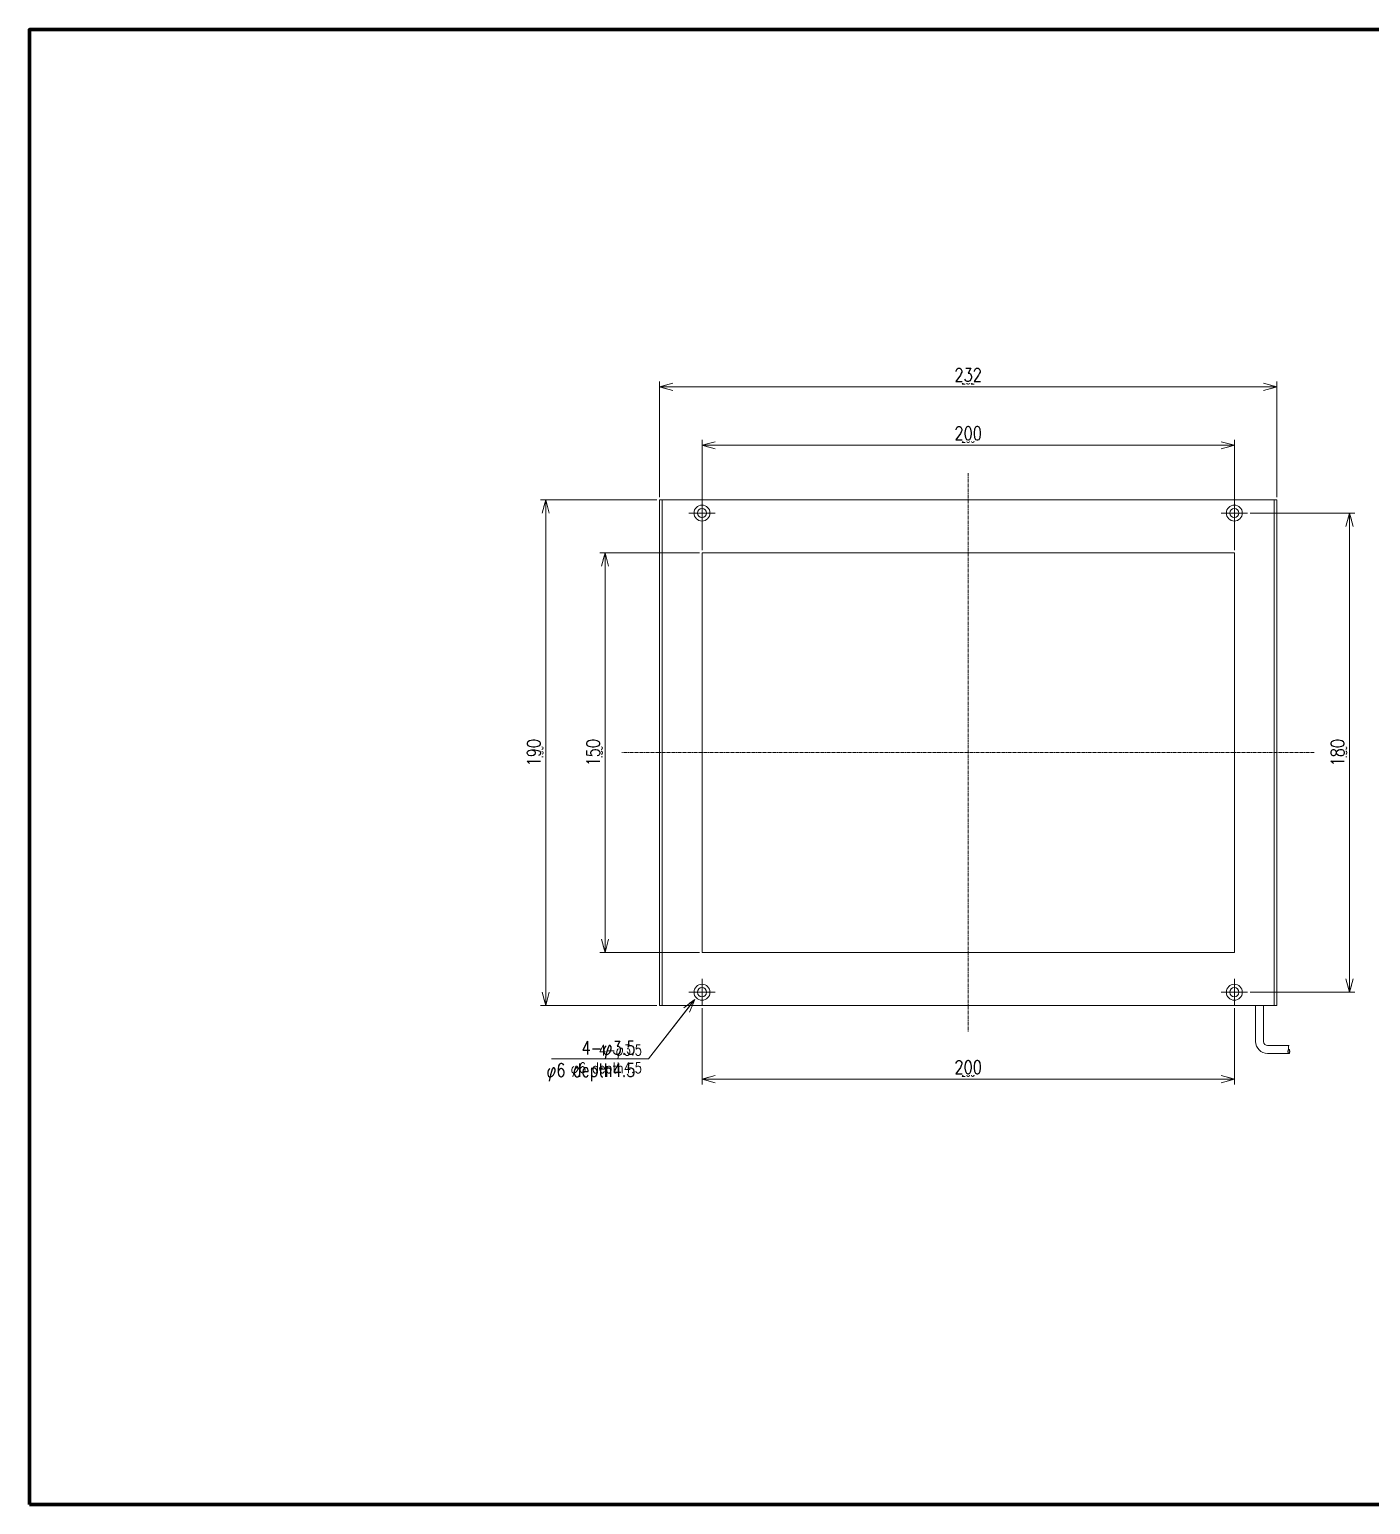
# Model space of a CAD drawing. Header units: millimetres. Extents: x 8 to 774, y 1 to 562.
# Drawn here: x 8 to 512, y 8 to 562 of the extents above; entities that cross this region are included whole.
import ezdxf
from ezdxf import colors
from ezdxf.entities.mleader import LeaderData, LeaderLine
from ezdxf.math import Vec2, Vec3

# ---------------------------------------------------------------- set-up
doc = ezdxf.new("R2010")
doc.units = ezdxf.units.MM
doc.linetypes.add('CENTER', pattern=[2, 1.25, -0.25, 0.25, -0.25])
doc.layers.get('0').update_dxf_attribs({"lineweight": 9})
doc.layers.get('Defpoints').update_dxf_attribs({"lineweight": 9})
for name, color, linetype, lineweight in [('2KD_寸法１', 7, 'Continuous', 15), ('2KD_寸法１ @ 1', 7, 'Continuous', 15), ('2KD_寸法１ @ 2', 7, 'Continuous', 15), ('AUX', 7, 'Continuous', 40)]:
    doc.layers.add(name, color=color, linetype=linetype, lineweight=lineweight)
doc.styles.get("Standard").update_dxf_attribs({"font": 'simplex.shx', "width": 0.8, "bigfont": 'extfont.shx'})
doc.dimstyles.new('KD-STD', dxfattribs={"dimscale": 0, "dimtxt": 2.5, "dimasz": 2.5, "dimexe": 1, "dimexo": 1, "dimgap": 1, "dimtad": 1, "dimdsep": 46, "dimtxsty": 'Standard', "dimblk": 'OPEN30', "dimcen": 0, "dimadec": 0, "dimazin": 0, "dimtfac": 1, "dimtmove": 0, "dimatfit": 3, "dimldrblk": 'OPEN30', "dimfxl": 1, "dimtfill": 1, "dimtolj": 1, "dimtzin": 0, "dimlwd": 15, "dimlwe": 15, "dimarcsym": 0})

# ---------------------------------------------------------------- blocks, each defined once
blk = doc.blocks.new('_Open30')
at = {"lineweight": -2}
for p, q in [((-1, 0.27), (0, 0)), ((0, 0), (-1, -0.27)), ((0, 0), (-1, 0))]:
    blk.add_line(p, q, dxfattribs=at)
blk = doc.blocks.new('*D54')
at = {"layer": '2KD_寸法１', "color": 0, "lineweight": 15}
for p, q in [((260.67, 366.39), (260.67, 406.83)), ((263.17, 405.83), (458.17, 405.83)), ((460.67, 366.39), (460.67, 406.83))]:
    blk.add_line(p, q, dxfattribs=at)
at = {"layer": 'Defpoints', "color": 0}
for p in [(460.67, 405.83), (260.67, 365.39), (460.67, 365.39)]:
    blk.add_point(p, dxfattribs=at)
at = {"layer": '2KD_寸法１', "color": 0, "lineweight": 15, "xscale": 2.5, "yscale": 2.5, "zscale": 2.5, "rotation": 180}
blk.add_blockref('_Open30', (260.67, 405.83), dxfattribs=at)
at = {"layer": '2KD_寸法１', "color": 0, "lineweight": 15, "xscale": 2.5, "yscale": 2.5, "zscale": 2.5}
blk.add_blockref('_Open30', (460.67, 405.83), dxfattribs=at)
at = {"layer": '2KD_寸法１', "color": 0, "insert": (360.67, 408.08), "char_height": 2.5, "attachment_point": 5, "bg_fill": 3, "box_fill_scale": 1.1, "bg_fill_color": 9, "bg_fill_true_color": 13158600, "bg_fill_transparency": 4392366}
blk.add_mtext('\\A1;200', dxfattribs=at)
blk = doc.blocks.new('*D55')
at = {"layer": '2KD_寸法１', "color": 0, "lineweight": 15}
for p, q in [((260.67, 367.39), (260.67, 407.83)), ((265.67, 405.83), (455.67, 405.83)), ((460.67, 367.39), (460.67, 407.83))]:
    blk.add_line(p, q, dxfattribs=at)
at = {"layer": 'Defpoints', "color": 0}
for p in [(460.67, 405.83), (260.67, 365.39), (460.67, 365.39)]:
    blk.add_point(p, dxfattribs=at)
at = {"layer": '2KD_寸法１', "color": 0, "lineweight": 15, "xscale": 5, "yscale": 5, "zscale": 5, "rotation": 180}
blk.add_blockref('_Open30', (260.67, 405.83), dxfattribs=at)
at = {"layer": '2KD_寸法１', "color": 0, "lineweight": 15, "xscale": 5, "yscale": 5, "zscale": 5}
blk.add_blockref('_Open30', (460.67, 405.83), dxfattribs=at)
at = {"layer": '2KD_寸法１', "color": 0, "insert": (360.67, 410.33), "char_height": 5, "attachment_point": 5, "bg_fill": 3, "box_fill_scale": 1.1, "bg_fill_color": 9, "bg_fill_true_color": 13158600, "bg_fill_transparency": 4393258}
blk.add_mtext('\\A1;200', dxfattribs=at)
blk = doc.blocks.new('*D56')
at = {"layer": '2KD_寸法１', "color": 0, "lineweight": 15}
for p, q in [((259.67, 365.39), (223.25, 365.39)), ((224.25, 362.89), (224.25, 217.89)), ((259.67, 215.39), (223.25, 215.39))]:
    blk.add_line(p, q, dxfattribs=at)
at = {"layer": 'Defpoints', "color": 0}
for p in [(260.67, 365.39), (224.25, 215.39), (260.67, 215.39)]:
    blk.add_point(p, dxfattribs=at)
at = {"layer": '2KD_寸法１', "color": 0, "lineweight": 15, "xscale": 2.5, "yscale": 2.5, "zscale": 2.5}
for p, rotation in [((224.25, 365.39), 90), ((224.25, 215.39), 270)]:
    blk.add_blockref('_Open30', p, dxfattribs=dict(at, rotation=rotation))
at = {"layer": '2KD_寸法１', "color": 0, "insert": (222, 290.39), "char_height": 2.5, "attachment_point": 5, "rotation": 90, "bg_fill": 3, "box_fill_scale": 1.1, "bg_fill_color": 9, "bg_fill_true_color": 13158600, "bg_fill_transparency": 4390970}
blk.add_mtext('\\A1;150', dxfattribs=at)
blk = doc.blocks.new('*D57')
at = {"layer": '2KD_寸法１', "color": 0, "lineweight": 15}
for p, q in [((258.67, 365.39), (222.25, 365.39)), ((224.25, 360.39), (224.25, 220.39)), ((258.67, 215.39), (222.25, 215.39))]:
    blk.add_line(p, q, dxfattribs=at)
at = {"layer": 'Defpoints', "color": 0}
for p in [(260.67, 365.39), (224.25, 215.39), (260.67, 215.39)]:
    blk.add_point(p, dxfattribs=at)
at = {"layer": '2KD_寸法１', "color": 0, "lineweight": 15, "xscale": 5, "yscale": 5, "zscale": 5}
for p, rotation in [((224.25, 365.39), 90), ((224.25, 215.39), 270)]:
    blk.add_blockref('_Open30', p, dxfattribs=dict(at, rotation=rotation))
at = {"layer": '2KD_寸法１', "color": 0, "insert": (219.75, 290.39), "char_height": 5, "attachment_point": 5, "rotation": 90, "bg_fill": 3, "box_fill_scale": 1.1, "bg_fill_color": 9, "bg_fill_true_color": 13158600, "bg_fill_transparency": 4392518}
blk.add_mtext('\\A1;150', dxfattribs=at)
blk = doc.blocks.new('*D58')
at = {"layer": '2KD_寸法１', "color": 0, "lineweight": 15}
for p, q in [((244.67, 386.39), (244.67, 428.77)), ((247.17, 427.77), (474.17, 427.77)), ((476.67, 386.39), (476.67, 428.77))]:
    blk.add_line(p, q, dxfattribs=at)
at = {"layer": 'Defpoints', "color": 0}
for p in [(476.67, 427.77), (244.67, 385.39), (476.67, 385.39)]:
    blk.add_point(p, dxfattribs=at)
at = {"layer": '2KD_寸法１', "color": 0, "lineweight": 15, "xscale": 2.5, "yscale": 2.5, "zscale": 2.5, "rotation": 180}
blk.add_blockref('_Open30', (244.67, 427.77), dxfattribs=at)
at = {"layer": '2KD_寸法１', "color": 0, "lineweight": 15, "xscale": 2.5, "yscale": 2.5, "zscale": 2.5}
blk.add_blockref('_Open30', (476.67, 427.77), dxfattribs=at)
at = {"layer": '2KD_寸法１', "color": 0, "insert": (360.67, 430.02), "char_height": 2.5, "attachment_point": 5, "bg_fill": 3, "box_fill_scale": 1.1, "bg_fill_color": 9, "bg_fill_true_color": 13158600, "bg_fill_transparency": 4393114}
blk.add_mtext('\\A1;232', dxfattribs=at)
blk = doc.blocks.new('*D59')
at = {"layer": '2KD_寸法１', "color": 0, "lineweight": 15}
for p, q in [((244.67, 387.39), (244.67, 429.77)), ((249.67, 427.77), (471.67, 427.77)), ((476.67, 387.39), (476.67, 429.77))]:
    blk.add_line(p, q, dxfattribs=at)
at = {"layer": 'Defpoints', "color": 0}
for p in [(476.67, 427.77), (244.67, 385.39), (476.67, 385.39)]:
    blk.add_point(p, dxfattribs=at)
at = {"layer": '2KD_寸法１', "color": 0, "lineweight": 15, "xscale": 5, "yscale": 5, "zscale": 5, "rotation": 180}
blk.add_blockref('_Open30', (244.67, 427.77), dxfattribs=at)
at = {"layer": '2KD_寸法１', "color": 0, "lineweight": 15, "xscale": 5, "yscale": 5, "zscale": 5}
blk.add_blockref('_Open30', (476.67, 427.77), dxfattribs=at)
at = {"layer": '2KD_寸法１', "color": 0, "insert": (360.67, 432.27), "char_height": 5, "attachment_point": 5, "bg_fill": 3, "box_fill_scale": 1.1, "bg_fill_color": 9, "bg_fill_true_color": 13158600, "bg_fill_transparency": 4391846}
blk.add_mtext('\\A1;232', dxfattribs=at)
blk = doc.blocks.new('*D60')
at = {"layer": '2KD_寸法１', "color": 0, "lineweight": 15}
for p, q in [((466.67, 380.39), (504.97, 380.39)), ((503.97, 377.89), (503.97, 202.89)), ((466.67, 200.39), (504.97, 200.39))]:
    blk.add_line(p, q, dxfattribs=at)
at = {"layer": 'Defpoints', "color": 0}
for p in [(465.67, 380.39), (465.67, 200.39), (503.97, 200.39)]:
    blk.add_point(p, dxfattribs=at)
at = {"layer": '2KD_寸法１', "color": 0, "lineweight": 15, "xscale": 2.5, "yscale": 2.5, "zscale": 2.5}
for p, rotation in [((503.97, 380.39), 90), ((503.97, 200.39), 270)]:
    blk.add_blockref('_Open30', p, dxfattribs=dict(at, rotation=rotation))
at = {"layer": '2KD_寸法１', "color": 0, "insert": (501.72, 290.39), "char_height": 2.5, "attachment_point": 5, "rotation": 90, "bg_fill": 3, "box_fill_scale": 1.1, "bg_fill_color": 9, "bg_fill_true_color": 13158600, "bg_fill_transparency": 4392390}
blk.add_mtext('\\A1;180', dxfattribs=at)
blk = doc.blocks.new('*D61')
at = {"layer": '2KD_寸法１', "color": 0, "lineweight": 15}
for p, q in [((467.67, 380.39), (505.97, 380.39)), ((503.97, 375.39), (503.97, 205.39)), ((467.67, 200.39), (505.97, 200.39))]:
    blk.add_line(p, q, dxfattribs=at)
at = {"layer": 'Defpoints', "color": 0}
for p in [(465.67, 380.39), (465.67, 200.39), (503.97, 200.39)]:
    blk.add_point(p, dxfattribs=at)
at = {"layer": '2KD_寸法１', "color": 0, "lineweight": 15, "xscale": 5, "yscale": 5, "zscale": 5}
for p, rotation in [((503.97, 380.39), 90), ((503.97, 200.39), 270)]:
    blk.add_blockref('_Open30', p, dxfattribs=dict(at, rotation=rotation))
at = {"layer": '2KD_寸法１', "color": 0, "insert": (499.47, 290.39), "char_height": 5, "attachment_point": 5, "rotation": 90, "bg_fill": 3, "box_fill_scale": 1.1, "bg_fill_color": 9, "bg_fill_true_color": 13158600, "bg_fill_transparency": 4390962}
blk.add_mtext('\\A1;180', dxfattribs=at)
blk = doc.blocks.new('*D62')
at = {"layer": '2KD_寸法１', "color": 0, "lineweight": 15}
for p, q in [((260.67, 194.39), (260.67, 166.78)), ((460.67, 194.39), (460.67, 166.78)), ((263.17, 167.78), (458.17, 167.78))]:
    blk.add_line(p, q, dxfattribs=at)
at = {"layer": 'Defpoints', "color": 0}
for p in [(260.67, 195.39), (460.67, 195.39), (460.67, 167.78)]:
    blk.add_point(p, dxfattribs=at)
at = {"layer": '2KD_寸法１', "color": 0, "lineweight": 15, "xscale": 2.5, "yscale": 2.5, "zscale": 2.5, "rotation": 180}
blk.add_blockref('_Open30', (260.67, 167.78), dxfattribs=at)
at = {"layer": '2KD_寸法１', "color": 0, "lineweight": 15, "xscale": 2.5, "yscale": 2.5, "zscale": 2.5}
blk.add_blockref('_Open30', (460.67, 167.78), dxfattribs=at)
at = {"layer": '2KD_寸法１', "color": 0, "insert": (360.67, 170.03), "char_height": 2.5, "attachment_point": 5, "bg_fill": 3, "box_fill_scale": 1.1, "bg_fill_color": 9, "bg_fill_true_color": 13158600, "bg_fill_transparency": 4391126}
blk.add_mtext('\\A1;200', dxfattribs=at)
blk = doc.blocks.new('*D63')
at = {"layer": '2KD_寸法１', "color": 0, "lineweight": 15}
for p, q in [((260.67, 193.39), (260.67, 165.78)), ((460.67, 193.39), (460.67, 165.78)), ((265.67, 167.78), (455.67, 167.78))]:
    blk.add_line(p, q, dxfattribs=at)
at = {"layer": 'Defpoints', "color": 0}
for p in [(260.67, 195.39), (460.67, 195.39), (460.67, 167.78)]:
    blk.add_point(p, dxfattribs=at)
at = {"layer": '2KD_寸法１', "color": 0, "lineweight": 15, "xscale": 5, "yscale": 5, "zscale": 5, "rotation": 180}
blk.add_blockref('_Open30', (260.67, 167.78), dxfattribs=at)
at = {"layer": '2KD_寸法１', "color": 0, "lineweight": 15, "xscale": 5, "yscale": 5, "zscale": 5}
blk.add_blockref('_Open30', (460.67, 167.78), dxfattribs=at)
at = {"layer": '2KD_寸法１', "color": 0, "insert": (360.67, 172.28), "char_height": 5, "attachment_point": 5, "bg_fill": 3, "box_fill_scale": 1.1, "bg_fill_color": 9, "bg_fill_true_color": 13158600, "bg_fill_transparency": 4392398}
blk.add_mtext('\\A1;200', dxfattribs=at)
blk = doc.blocks.new('*D66')
at = {"layer": '2KD_寸法１', "color": 0, "lineweight": 15}
for p, q in [((243.67, 385.39), (200.95, 385.39)), ((201.95, 382.89), (201.95, 197.89)), ((243.67, 195.39), (200.95, 195.39))]:
    blk.add_line(p, q, dxfattribs=at)
at = {"layer": 'Defpoints', "color": 0}
for p in [(244.67, 385.39), (201.95, 195.39), (244.67, 195.39)]:
    blk.add_point(p, dxfattribs=at)
at = {"layer": '2KD_寸法１', "color": 0, "lineweight": 15, "xscale": 2.5, "yscale": 2.5, "zscale": 2.5}
for p, rotation in [((201.95, 385.39), 90), ((201.95, 195.39), 270)]:
    blk.add_blockref('_Open30', p, dxfattribs=dict(at, rotation=rotation))
at = {"layer": '2KD_寸法１', "color": 0, "insert": (199.7, 290.39), "char_height": 2.5, "attachment_point": 5, "rotation": 90, "bg_fill": 3, "box_fill_scale": 1.1, "bg_fill_color": 9, "bg_fill_true_color": 13158600, "bg_fill_transparency": 4392514}
blk.add_mtext('\\A1;190', dxfattribs=at)
blk = doc.blocks.new('*D67')
at = {"layer": '2KD_寸法１', "color": 0, "lineweight": 15}
for p, q in [((242.67, 385.39), (199.95, 385.39)), ((201.95, 380.39), (201.95, 200.39)), ((242.67, 195.39), (199.95, 195.39))]:
    blk.add_line(p, q, dxfattribs=at)
at = {"layer": 'Defpoints', "color": 0}
for p in [(244.67, 385.39), (201.95, 195.39), (244.67, 195.39)]:
    blk.add_point(p, dxfattribs=at)
at = {"layer": '2KD_寸法１', "color": 0, "lineweight": 15, "xscale": 5, "yscale": 5, "zscale": 5}
for p, rotation in [((201.95, 385.39), 90), ((201.95, 195.39), 270)]:
    blk.add_blockref('_Open30', p, dxfattribs=dict(at, rotation=rotation))
at = {"layer": '2KD_寸法１', "color": 0, "insert": (197.45, 290.39), "char_height": 5, "attachment_point": 5, "rotation": 90, "bg_fill": 3, "box_fill_scale": 1.1, "bg_fill_color": 9, "bg_fill_true_color": 13158600, "bg_fill_transparency": 4392354}
blk.add_mtext('\\A1;190', dxfattribs=at)
blk = doc.blocks.new('A$C555A7E4E')
for p, q in [((-116, 0), (116, 0)), ((-116, -190), (-116, 0)), ((-115, 0), (-115, -190)), ((-100, 0), (-100, -10)), ((100, 0), (100, -10)), ((115, 0), (115, -190)), ((116, 0), (116, -190)), ((-105, -5), (-95, -5)), ((95, -5), (105, -5)), ((-100, -20), (100, -20)), ((-100, -170), (-100, -20)), ((100, -20), (100, -170)), ((100, -170), (-100, -170)), ((-100, -180), (-100, -190)), ((100, -180), (100, -190)), ((-105, -185), (-95, -185)), ((95, -185), (105, -185)), ((116, -190), (-116, -190)), ((108, -203.5), (108, -190)), ((111, -203.5), (111, -190)), ((120.6, -205), (112.5, -205)), ((120.6, -208), (112.5, -208))]:
    blk.add_line(p, q)
for points in [[(120.55, -208), (120.5151, -207.9972), (120.4805, -207.9886), (120.4465, -207.9745), (120.4132, -207.9548), (120.381, -207.9297), (120.35, -207.8995), (120.3206, -207.8644), (120.2929, -207.8245), (120.2672, -207.7803), (120.2436, -207.7321), (120.2223, -207.6801), (120.2036, -207.625), (120.1875, -207.5669), (120.1741, -207.5065), (120.1636, -207.4441), (120.1561, -207.3803), (120.1515, -207.3154), (120.15, -207.25), (120.1515, -207.1846), (120.1561, -207.1197), (120.1636, -207.0559), (120.1741, -206.9935), (120.1875, -206.9331), (120.2036, -206.875), (120.2223, -206.8199), (120.2436, -206.7679), (120.2672, -206.7197), (120.2929, -206.6755), (120.3206, -206.6356), (120.35, -206.6005), (120.381, -206.5703), (120.4132, -206.5452), (120.4465, -206.5255), (120.4805, -206.5114), (120.5151, -206.5028), (120.55, -206.5)], [(120.55, -206.5), (120.5066, -206.4886), (120.4645, -206.4548), (120.425, -206.3995), (120.3893, -206.3246), (120.3585, -206.2321), (120.3335, -206.125), (120.3151, -206.0065), (120.3038, -205.8803), (120.3, -205.75), (120.3038, -205.6198), (120.3151, -205.4935), (120.3335, -205.375), (120.3585, -205.2679), (120.3893, -205.1755), (120.425, -205.1005), (120.4645, -205.0453), (120.5066, -205.0114), (120.55, -205)], [(120.55, -206.5), (120.5934, -206.5114), (120.6355, -206.5453), (120.675, -206.6005), (120.7107, -206.6755), (120.7415, -206.7679), (120.7665, -206.875), (120.7849, -206.9935), (120.7962, -207.1198), (120.8, -207.25), (120.7962, -207.3803), (120.7849, -207.5065), (120.7665, -207.625), (120.7415, -207.7321), (120.7107, -207.8246), (120.675, -207.8995), (120.6355, -207.9548), (120.5934, -207.9886), (120.55, -208)]]:
    blk.add_lwpolyline(points)
for centre, radius in [((-100, -5), 3), ((-100, -5), 1.75), ((100, -5), 3), ((100, -5), 1.75), ((-100, -185), 3), ((100, -185), 3), ((-100, -185), 1.75), ((100, -185), 1.75)]:
    blk.add_circle(centre, radius)
for radius in [4.5, 1.5]:
    blk.add_arc((112.5, -203.5), radius, 180, 270)
blk = doc.blocks.new('*U68')
at = {"layer": '2KD_寸法１ @ 1'}
ml = blk.add_multileader_mtext('Standard', dxfattribs=at)
ml.set_content('4-φ3.5\\Pφ6 depth4.5', color=256)
ml.set_leader_properties()
ml.set_arrow_properties(name='OPEN30')
ml.build(insert=Vec2(0, 0))
ml.multileader.update_dxf_attribs({"text_right_attachment_type": 6, "dogleg_length": 1.5, "arrow_head_size": 2.5})
ctx = ml.context
ctx.base_point, ctx.arrow_head_size, ctx.landing_gap_size, ctx.plane_origin = Vec3(208.68, 178.02), 2.5, 1, Vec3(257.92, 197.68)
ctx.right_attachment, ctx.text_align_type = 6, 2
notes = []
notes.append((ctx, [(0, (1, 1, 0), (240.61, 175.35), (-1, 0), 1.5, [(0, [(257.92, 197.68)], 0, [])])]))
ctx.mtext.insert, ctx.mtext.alignment, ctx.mtext.flow_direction = Vec3(238.11, 180.68), 3, 5
at = {"layer": '2KD_寸法１ @ 2'}
ml = blk.add_multileader_mtext('Standard', dxfattribs=at)
ml.set_content('4-φ3.5\\Pφ6 depth4.5', color=256)
ml.set_leader_properties()
ml.set_arrow_properties(name='OPEN30')
ml.build(insert=Vec2(0, 0))
ml.multileader.update_dxf_attribs({"text_right_attachment_type": 6, "dogleg_length": 1.5, "arrow_head_size": 5, "scale": 2})
ctx = ml.context
ctx.base_point, ctx.scale, ctx.char_height, ctx.arrow_head_size, ctx.plane_origin = Vec3(198.07, 178.68), 2, 5, 5, Vec3(257.92, 197.68)
ctx.right_attachment, ctx.text_align_type = 6, 2
notes.append((ctx, [(0, (1, 1, 0), (240.61, 175.35), (-1, 0), 3, [(0, [(257.92, 197.68)], 0, [])])]))
ctx.mtext.insert, ctx.mtext.alignment, ctx.mtext.flow_direction = Vec3(235.61, 182.02), 3, 5
for ctx, leaders in notes:
    for number, flags, end, landing, length, lines in leaders:
        leader = LeaderData()
        leader.index, (leader.has_last_leader_line, leader.has_dogleg_vector, leader.attachment_direction) = number, flags
        leader.last_leader_point, leader.dogleg_vector, leader.dogleg_length = Vec3(end), Vec3(landing), length
        for number, points, colour, breaks in lines:
            line = LeaderLine()
            line.index, line.vertices, line.color, line.breaks = number, Vec3.list(points), colors.encode_raw_color(colour), breaks
            leader.lines.append(line)
        ctx.leaders.append(leader)
blk = doc.blocks.new('*U69')
at = {"layer": '2KD_寸法１ @ 1'}
dim = blk.add_linear_dim(base=(460.665, 405.826), p1=(260.665, 365.394), p2=(460.665, 365.394), dimstyle='KD-STD', override={"dimscale": 1, "dimtix": 0, "dimtofl": 1, "dimtmove": 0, "dimatfit": 3, "dimtfillclr": 256}, dxfattribs=at)
dim.commit()
dim.dimension.update_dxf_attribs({"geometry": '*D54', "text_midpoint": (360.665, 408.076)})
at = {"layer": '2KD_寸法１ @ 2'}
dim = blk.add_linear_dim(base=(460.665, 405.826), p1=(260.665, 365.394), p2=(460.665, 365.394), dimstyle='KD-STD', override={"dimscale": 2, "dimtix": 0, "dimtofl": 1, "dimtmove": 0, "dimatfit": 3, "dimtfillclr": 256}, dxfattribs=at)
dim.commit()
dim.dimension.update_dxf_attribs({"geometry": '*D55', "text_midpoint": (360.665, 410.326)})
blk = doc.blocks.new('*U70')
at = {"layer": '2KD_寸法１ @ 1'}
dim = blk.add_linear_dim(base=(224.255, 215.394), p1=(260.665, 365.394), p2=(260.665, 215.394), angle=90, dimstyle='KD-STD', override={"dimscale": 1, "dimtix": 0, "dimtofl": 1, "dimtmove": 0, "dimatfit": 3, "dimtfillclr": 256}, dxfattribs=at)
dim.commit()
dim.dimension.update_dxf_attribs({"geometry": '*D56', "text_midpoint": (222.005, 290.394)})
at = {"layer": '2KD_寸法１ @ 2'}
dim = blk.add_linear_dim(base=(224.255, 215.394), p1=(260.665, 365.394), p2=(260.665, 215.394), angle=90, dimstyle='KD-STD', override={"dimscale": 2, "dimtix": 0, "dimtofl": 1, "dimtmove": 0, "dimatfit": 3, "dimtfillclr": 256}, dxfattribs=at)
dim.commit()
dim.dimension.update_dxf_attribs({"geometry": '*D57', "text_midpoint": (219.755, 290.394)})
blk = doc.blocks.new('*U71')
at = {"layer": '2KD_寸法１ @ 1'}
dim = blk.add_linear_dim(base=(476.665, 427.768), p1=(244.665, 385.394), p2=(476.665, 385.394), dimstyle='KD-STD', override={"dimscale": 1, "dimtix": 0, "dimtofl": 1, "dimtmove": 0, "dimatfit": 3, "dimtfillclr": 256}, dxfattribs=at)
dim.commit()
dim.dimension.update_dxf_attribs({"geometry": '*D58', "text_midpoint": (360.665, 430.018)})
at = {"layer": '2KD_寸法１ @ 2'}
dim = blk.add_linear_dim(base=(476.665, 427.768), p1=(244.665, 385.394), p2=(476.665, 385.394), dimstyle='KD-STD', override={"dimscale": 2, "dimtix": 0, "dimtofl": 1, "dimtmove": 0, "dimatfit": 3, "dimtfillclr": 256}, dxfattribs=at)
dim.commit()
dim.dimension.update_dxf_attribs({"geometry": '*D59', "text_midpoint": (360.665, 432.268)})
blk = doc.blocks.new('*U72')
at = {"layer": '2KD_寸法１ @ 1'}
dim = blk.add_linear_dim(base=(503.971, 200.394), p1=(465.665, 380.394), p2=(465.665, 200.394), angle=90, dimstyle='KD-STD', override={"dimscale": 1, "dimtix": 0, "dimtofl": 1, "dimtmove": 0, "dimatfit": 3, "dimtfillclr": 256}, dxfattribs=at)
dim.commit()
dim.dimension.update_dxf_attribs({"geometry": '*D60', "text_midpoint": (501.721, 290.394)})
at = {"layer": '2KD_寸法１ @ 2'}
dim = blk.add_linear_dim(base=(503.971, 200.394), p1=(465.665, 380.394), p2=(465.665, 200.394), angle=90, dimstyle='KD-STD', override={"dimscale": 2, "dimtix": 0, "dimtofl": 1, "dimtmove": 0, "dimatfit": 3, "dimtfillclr": 256}, dxfattribs=at)
dim.commit()
dim.dimension.update_dxf_attribs({"geometry": '*D61', "text_midpoint": (499.471, 290.394)})
blk = doc.blocks.new('*U73')
at = {"layer": '2KD_寸法１ @ 1'}
dim = blk.add_linear_dim(base=(460.665, 167.781), p1=(260.665, 195.394), p2=(460.665, 195.394), dimstyle='KD-STD', override={"dimscale": 1, "dimtix": 0, "dimtofl": 1, "dimtmove": 0, "dimatfit": 3, "dimtfillclr": 256}, dxfattribs=at)
dim.commit()
dim.dimension.update_dxf_attribs({"geometry": '*D62', "text_midpoint": (360.665, 170.031)})
at = {"layer": '2KD_寸法１ @ 2'}
dim = blk.add_linear_dim(base=(460.665, 167.781), p1=(260.665, 195.394), p2=(460.665, 195.394), dimstyle='KD-STD', override={"dimscale": 2, "dimtix": 0, "dimtofl": 1, "dimtmove": 0, "dimatfit": 3, "dimtfillclr": 256}, dxfattribs=at)
dim.commit()
dim.dimension.update_dxf_attribs({"geometry": '*D63', "text_midpoint": (360.665, 172.281)})
blk = doc.blocks.new('*U75')
at = {"layer": '2KD_寸法１ @ 1'}
dim = blk.add_linear_dim(base=(201.952, 195.394), p1=(244.665, 385.394), p2=(244.665, 195.394), angle=90, dimstyle='KD-STD', override={"dimscale": 1, "dimtix": 0, "dimtofl": 1, "dimtmove": 0, "dimatfit": 3, "dimtfillclr": 256}, dxfattribs=at)
dim.commit()
dim.dimension.update_dxf_attribs({"geometry": '*D66', "text_midpoint": (199.702, 290.394)})
at = {"layer": '2KD_寸法１ @ 2'}
dim = blk.add_linear_dim(base=(201.952, 195.394), p1=(244.665, 385.394), p2=(244.665, 195.394), angle=90, dimstyle='KD-STD', override={"dimscale": 2, "dimtix": 0, "dimtofl": 1, "dimtmove": 0, "dimatfit": 3, "dimtfillclr": 256}, dxfattribs=at)
dim.commit()
dim.dimension.update_dxf_attribs({"geometry": '*D67', "text_midpoint": (197.452, 290.394)})

msp = doc.modelspace()

# ---------------------------------------------------------------- linework, layer by layer
at = {"layer": '2KD_寸法１', "color": 2, "linetype": 'CENTER'}
for p, q in [((360.67, 395.39), (360.67, 185.39)), ((490.71, 290.39), (230.61, 290.39))]:
    msp.add_line(p, q, dxfattribs=at)
at = {"layer": 'AUX', "lineweight": 70}
msp.add_lwpolyline([(8, 8), (774, 8), (774, 562), (8, 562)], close=True, dxfattribs=at)

# ---------------------------------------------------------------- block references
at = {"layer": '2KD_寸法１'}
msp.add_blockref('*U68', (0, 0), dxfattribs=at)

# ---------------------------------------------------------------- next in the draw order: block references
for name in ['*U69', '*U72', '*U73']:
    msp.add_blockref(name, (0, 0), dxfattribs=at)

# ---------------------------------------------------------------- next in the draw order: block references
for name in ['*U71', '*U70']:
    msp.add_blockref(name, (0, 0), dxfattribs=at)

# ---------------------------------------------------------------- next in the draw order: block references
msp.add_blockref('*U75', (0, 0), dxfattribs=at)

# ---------------------------------------------------------------- next in the draw order: block references
msp.add_blockref('A$C555A7E4E', (360.67, 385.39))

doc.saveas('drawing.dxf')
